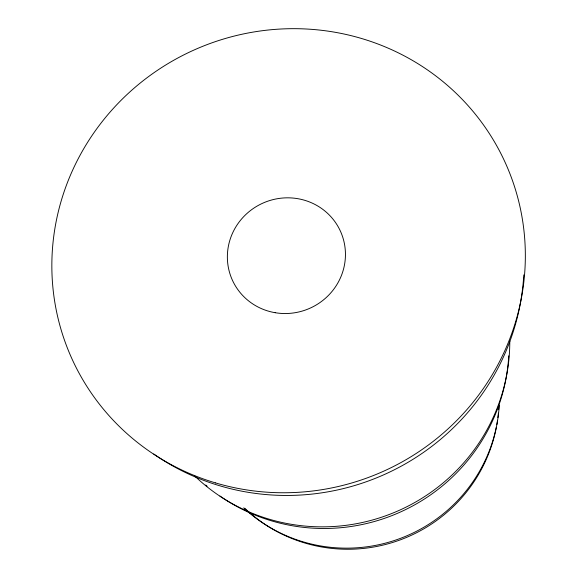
<?xml version="1.0" encoding="UTF-8"?>
<svg xmlns="http://www.w3.org/2000/svg" width="578" height="578" viewBox="0 0 578 578"><rect width="100%" height="100%" fill="white"/><g stroke="black" fill="none" stroke-linecap="round" stroke-linejoin="round"><path stroke-width="0.87" d="M498.879 406.009A150.179 148.308 -23.4 0 1 498.67 409.585M498.373 413.154A150.179 148.308 -23.4 0 1 497.889 417.612M497.528 420.271A150.179 148.308 -23.4 0 1 496.827 424.678M496.343 427.301A150.179 148.308 -23.4 0 1 394.21 541.962A150.179 148.308 -23.4 0 1 244.747 508.221M523.769 274.918A233.714 227.132 -23.4 0 1 390.894 471.482A233.714 227.132 -23.4 0 1 153.762 454.005M499.276 405.106A151.869 149.926 -23.4 0 1 403.805 537.056A151.869 149.926 -23.4 0 1 243.663 507.889M509.782 341.157A185.61 182.063 -23.4 0 1 396.226 511.66A185.61 182.063 -23.4 0 1 194.562 475.831M508.748 355.817A183.096 179.686 -23.4 0 1 405.221 509.774A183.096 179.686 -23.4 0 1 219.936 496.04M207.083 486.206A183.096 179.686 -23.4 0 1 205.703 485.036M215.493 482.905A237.825 230.947 -23.4 0 0 520.157 207.56A237.825 230.947 -23.4 0 0 130.122 91.685A237.825 230.947 -23.4 0 0 215.493 482.905M275.186 312.705A59.31 57.576 -23.4 0 0 342.219 235.629A59.31 57.576 -23.4 0 0 241.821 218.708A59.31 57.576 -23.4 0 0 275.186 312.705"/></g></svg>
